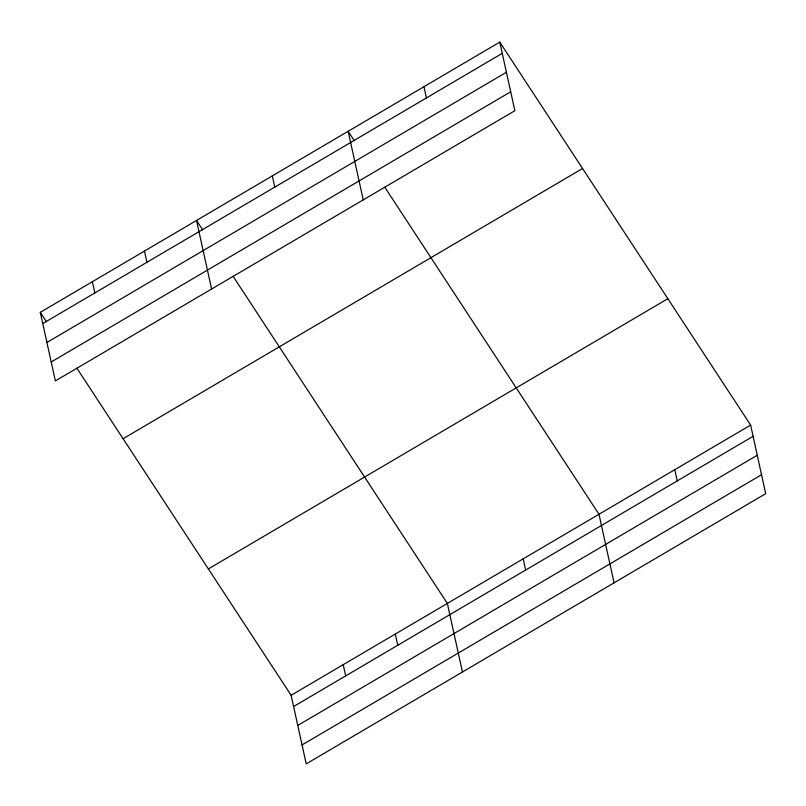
<?xml version="1.0" encoding="UTF-8"?>
<svg xmlns="http://www.w3.org/2000/svg" width="806" height="806" viewBox="0 0 806 806"><rect width="100%" height="100%" fill="white"/><g stroke="black" fill="none" stroke-linecap="round" stroke-linejoin="round"><path stroke-width="1.21" d="M499.78 42.124L514.863 110.704L55.372 380.906L40.3 312.335L499.78 42.124L750.628 425.094L765.7 493.665L306.22 763.876L291.137 695.296L76.862 368.151M42.768 323.559L502.249 53.347M46.929 342.479L506.41 72.268M51.211 361.985L510.702 91.773M123.076 438.716L582.557 168.504M208.361 568.925L667.842 298.714M291.137 695.296L750.628 425.094M293.606 706.519L753.086 436.308M297.767 725.45L757.247 455.239M302.059 744.946L761.539 474.734M354.358 140.768L348.152 131.297L363.234 199.868M384.714 187.113L598.989 514.258L614.071 582.839M202.729 229.942L196.523 220.461L211.605 289.042M233.085 276.277L447.36 603.432L462.443 672.003M40.3 312.335L46.506 321.816M674.803 469.676L677.272 480.9M423.966 86.705L426.434 97.929M523.175 558.84L525.643 570.064M395.293 634.05L397.751 645.274M272.337 175.879L274.806 187.103M343.215 664.678L345.683 675.902M144.445 251.089L146.914 262.313M92.378 281.707L94.846 292.931"/></g></svg>
